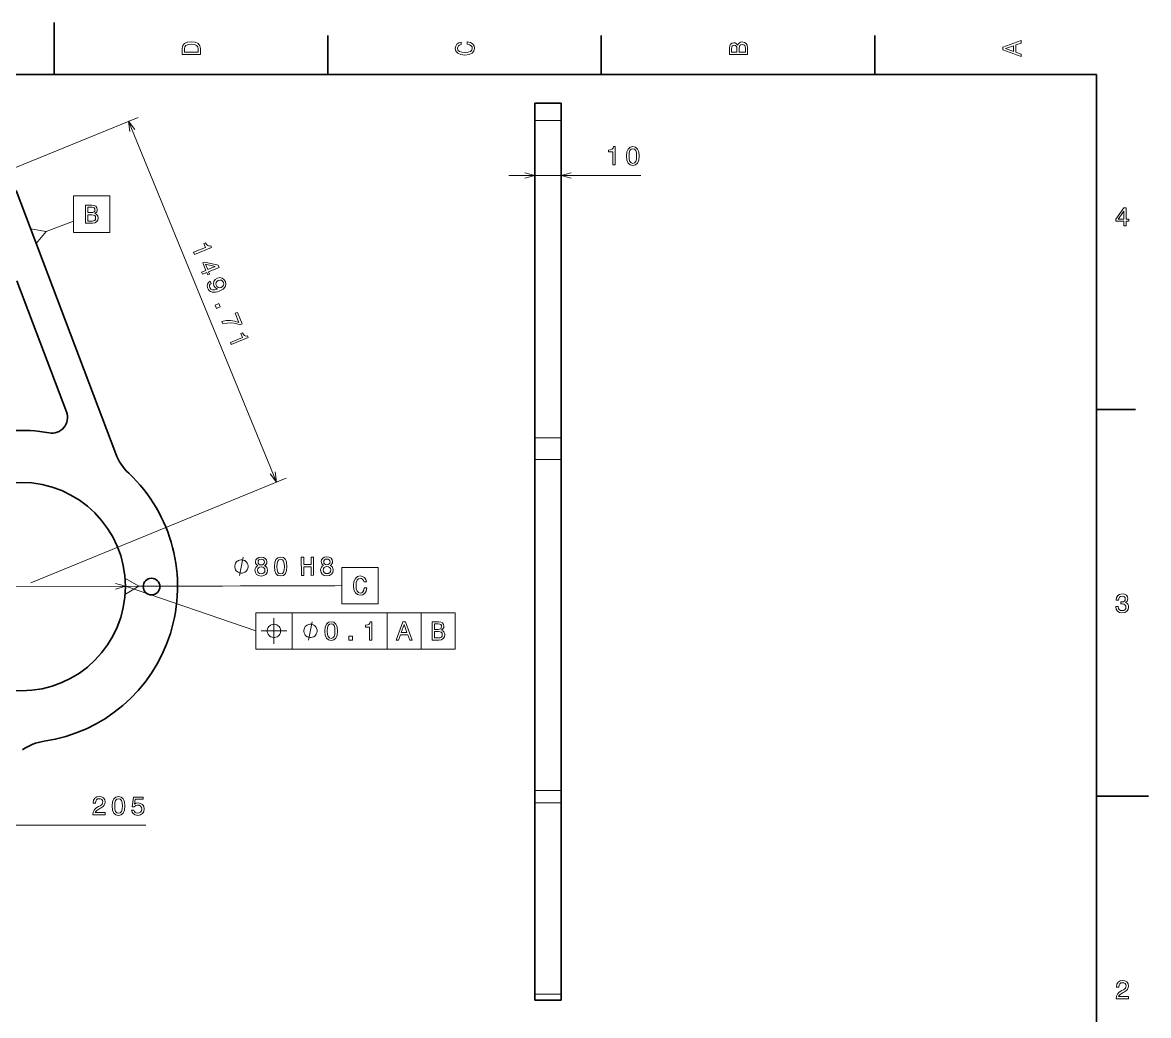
# Model space of a CAD drawing. Extents: x 0 to 420, y 0 to 297.
# Drawn here: x 203.9 to 420, y 106.4 to 297 of the extents above; entities that cross this region are included whole.
import ezdxf

# ---------------------------------------------------------------- set-up
doc = ezdxf.new("R2010")
doc.units = 0

msp = doc.modelspace()

# ---------------------------------------------------------------- linework, layer by layer
at = {"color": 7, "lineweight": 35, "ltscale": 0.25}
for p, q in [((210, 287), (210, 297)), ((410, 148.5), (420, 148.5))]:
    msp.add_line(p, q, dxfattribs=at)
at = {"color": 7, "lineweight": 35, "ltscale": 0.1875}
for p, q in [((262.5, 287), (262.5, 294.5)), ((315, 287), (315, 294.5)), ((367.5, 287), (367.5, 294.5)), ((410, 222.699997), (417.5, 222.699997))]:
    msp.add_line(p, q, dxfattribs=at)
at = {"color": 7, "lineweight": 35}
for p, q in [((410, 287), (10, 287)), ((410, 10), (410, 287)), ((302.275696, 278.21283), (302.275696, 217.256378)), ((307.275696, 278.21283), (307.275696, 217.256378)), ((202.704056, 264.751312), (221.835754, 214.21225)), ((202.843689, 247.434967), (212.38356, 222.23407)), ((302.275696, 149.54068), (302.275696, 213.095261)), ((307.275696, 149.54068), (307.275696, 213.095261)), ((302.275696, 110.489006), (302.275696, 147.182709)), ((307.275696, 110.489006), (307.275696, 147.182709))]:
    msp.add_line(p, q, dxfattribs=at)
at = {"color": 7, "lineweight": 35, "ltscale": 0.082474}
for p, q in [((302.275696, 278.21283), (302.275696, 281.51178)), ((307.275696, 278.21283), (307.275696, 281.51178))]:
    msp.add_line(p, q, dxfattribs=at)
at = {"color": 7, "lineweight": 35, "ltscale": 0.125}
for p, q in [((302.275696, 281.51178), (307.275696, 281.51178)), ((302.275696, 109.343178), (307.275696, 109.343178))]:
    msp.add_line(p, q, dxfattribs=at)
at = {"color": 7, "lineweight": 13}
for p, q in [((199.297516, 267.7948), (226.140411, 278.791351)), ((224.289688, 278.033203), (252.666763, 208.763992)), ((297.275696, 267.650574), (322.572754, 267.650574)), ((205.543243, 189.459198), (254.517487, 209.522156)), ((183.692612, 188.639877), (263.881348, 188.88504)), ((226.290497, 188.770111), (265.207214, 188.889084)), ((248.69252, 183.701019), (286.972626, 183.701019)), ((248.69252, 176.701019), (286.972626, 176.701019)), ((101.19252, 142.889542), (227.629105, 142.889542))]:
    msp.add_line(p, q, dxfattribs=at)
at = {"color": 7, "lineweight": 13, "ltscale": 0.125}
for p, q in [((302.275696, 278.21283), (307.275696, 278.21283)), ((302.275696, 217.256378), (307.275696, 217.256378)), ((302.275696, 213.095261), (307.275696, 213.095261)), ((302.275696, 149.54068), (307.275696, 149.54068)), ((302.275696, 147.182709), (307.275696, 147.182709)), ((302.275696, 110.489006), (307.275696, 110.489006))]:
    msp.add_line(p, q, dxfattribs=at)
at = {"color": 7, "lineweight": 13, "ltscale": 0.139966}
msp.add_line((208.456482, 256.893982), (213.69252, 258.876099), dxfattribs=at)
at = {"color": 7, "lineweight": 35, "ltscale": 0.104028}
for p, q in [((302.275696, 213.095261), (302.275696, 217.256378)), ((307.275696, 213.095261), (307.275696, 217.256378))]:
    msp.add_line(p, q, dxfattribs=at)
at = {"color": 7, "lineweight": 13, "ltscale": 0.175}
for p, q in [((248.69252, 183.701019), (248.69252, 176.701019)), ((255.69252, 183.701019), (255.69252, 176.701019)), ((273.900574, 183.701019), (273.900574, 176.701019)), ((280.436615, 183.701019), (280.436615, 176.701019)), ((286.972626, 183.701019), (286.972626, 176.701019))]:
    msp.add_line(p, q, dxfattribs=at)
at = {"color": 7, "lineweight": 35, "ltscale": 0.058949}
for p, q in [((302.275696, 147.182709), (302.275696, 149.54068)), ((307.275696, 147.182709), (307.275696, 149.54068))]:
    msp.add_line(p, q, dxfattribs=at)
at = {"color": 7, "lineweight": 35, "ltscale": 0.028646}
for p, q in [((302.275696, 109.343178), (302.275696, 110.489006)), ((307.275696, 109.343178), (307.275696, 110.489006))]:
    msp.add_line(p, q, dxfattribs=at)
at = {"color": 7, "lineweight": 13}
for points in [[(234.583206, 291.994965), (234.583206, 290.829987), (238.083206, 290.829987), (238.083206, 291.994965), (237.97226, 292.544678), (237.634354, 292.953186), (237.084641, 293.205353), (236.333206, 293.296112), (235.566635, 293.215424), (235.264038, 293.114563), (235.021973, 292.973358), (234.694153, 292.56485), (234.613464, 292.297546)], [(235.001801, 291.959656), (235.077438, 292.342957), (235.309433, 292.605194), (235.722977, 292.761536), (236.333206, 292.811951), (236.923264, 292.7565), (237.336807, 292.600159), (237.583923, 292.332855), (237.664612, 291.959656), (237.664612, 291.299011), (235.001801, 291.299011)], [(289.282074, 292.817017), (289.705688, 292.716156), (290.008301, 292.549713), (290.194885, 292.317719), (290.255402, 292.04541), (290.164642, 291.71759), (289.892303, 291.460388), (289.448486, 291.28891), (288.833221, 291.233429), (288.222992, 291.28891), (287.774139, 291.455353), (287.501801, 291.712555), (287.405975, 292.04541), (287.456421, 292.287476), (287.597626, 292.494232), (287.824585, 292.65564), (288.137268, 292.766571), (288.137268, 293.245697), (287.658142, 293.094391), (287.295044, 292.832153), (287.068085, 292.47406), (286.987396, 292.04541), (287.113495, 291.510803), (287.466492, 291.102325), (288.046478, 290.840057), (288.833221, 290.749298), (289.619965, 290.840057), (290.199951, 291.102325), (290.558014, 291.510803), (290.679047, 292.04541), (290.583221, 292.514404), (290.315918, 292.89267), (289.877167, 293.159943), (289.282074, 293.301147)], [(341.192017, 292.630402), (340.899506, 292.983429), (340.70282, 293.074219), (340.460754, 293.104462), (340.082489, 293.03891), (339.810181, 292.842224), (339.643738, 292.524506), (339.583221, 292.080688), (339.583221, 290.835022), (343.083221, 290.835022), (343.083221, 292.151306), (343.012604, 292.620331), (342.805847, 292.968292), (342.478027, 293.18515), (342.034241, 293.260803), (341.736694, 293.215424), (341.489563, 293.094391), (341.308014, 292.897705)], [(341.035675, 291.984863), (341.035675, 291.299011), (340.001801, 291.299011), (340.001801, 292.025208), (340.032074, 292.297546), (340.122833, 292.489197), (340.279175, 292.605194), (340.511169, 292.645538), (340.743164, 292.600159), (340.904541, 292.479126), (341.005402, 292.272339)], [(342.664642, 292.095825), (342.664642, 291.299011), (341.45929, 291.299011), (341.45929, 292.050446), (341.494598, 292.368164), (341.600525, 292.595093), (341.782074, 292.731262), (342.044312, 292.776672), (342.321686, 292.731262), (342.513336, 292.605194), (342.629333, 292.393372)], [(395.583221, 290.466858), (395.583221, 290.930847), (394.554413, 291.299011), (394.554413, 292.695984), (395.583221, 293.064117), (395.583221, 293.538177), (392.078186, 292.257202), (392.078186, 291.742798)], [(394.125732, 291.460388), (392.582489, 292), (394.125732, 292.539642)], [(317.227936, 269.650574), (317.68689, 269.650574), (317.68689, 273.175781), (317.343933, 273.175781), (317.253174, 272.868164), (317.071594, 272.661377), (316.79422, 272.540344), (316.41095, 272.5), (316.41095, 272.141937), (317.227936, 272.141937)], [(319.839325, 271.360229), (319.914978, 270.568451), (320.152008, 270.003601), (320.530243, 269.660645), (321.054749, 269.549713), (321.574219, 269.660645), (321.952454, 270.003601), (322.184448, 270.568451), (322.265137, 271.360229), (322.184448, 272.146973), (322.088623, 272.459656), (321.952454, 272.716858), (321.574219, 273.059814), (321.054749, 273.175781), (320.530243, 273.059814), (320.152008, 272.711823), (319.914978, 272.146973)], [(320.323486, 271.360229), (320.363831, 271.970459), (320.489899, 272.40921), (320.716858, 272.666443), (321.054749, 272.757202), (321.387604, 272.666443), (321.614563, 272.40921), (321.740631, 271.970459), (321.780975, 271.360229), (321.740631, 270.744965), (321.614563, 270.306183), (321.387604, 270.048981), (321.054749, 269.963257), (320.716858, 270.048981), (320.489899, 270.306183), (320.363831, 270.744965)], [(213.69252, 263.701019), (213.69252, 256.701019), (220.69252, 256.701019), (220.69252, 263.701019)], [(217.822922, 260.342224), (218.175949, 260.634735), (218.266724, 260.831421), (218.296982, 261.073486), (218.23143, 261.451721), (218.034744, 261.72406), (217.71701, 261.890503), (217.273209, 261.951019), (216.027542, 261.951019), (216.027542, 258.451019), (217.343811, 258.451019), (217.812836, 258.521606), (218.160828, 258.728394), (218.377686, 259.056213), (218.453323, 259.5), (218.407944, 259.797546), (218.286896, 260.044678), (218.09021, 260.226227)], [(217.177399, 260.498566), (216.491516, 260.498566), (216.491516, 261.53244), (217.217743, 261.53244), (217.490067, 261.502167), (217.681717, 261.411377), (217.797714, 261.255066), (217.838058, 261.023071), (217.792664, 260.791077), (217.671631, 260.6297), (217.464859, 260.528839)], [(217.288345, 258.869598), (216.491516, 258.869598), (216.491516, 260.074951), (217.24295, 260.074951), (217.560669, 260.039642), (217.787628, 259.933716), (217.923782, 259.752167), (217.969177, 259.489929), (217.923782, 259.212555), (217.797714, 259.020905), (217.585892, 258.904907)], [(415.277374, 257.966766), (415.731262, 257.966766), (415.731262, 258.834198), (416.23056, 258.834198), (416.23056, 259.237671), (415.731262, 259.237671), (415.731262, 261.391113), (415.272339, 261.391113), (413.739197, 259.278015), (413.739197, 258.834198), (415.277374, 258.834198)], [(414.162842, 259.237671), (415.277374, 260.806091), (415.277374, 259.237671)], [(206.557724, 254.57132), (208.456482, 256.893982), (205.495621, 257.377014)], [(236.753845, 252.883698), (236.927826, 252.459015), (240.189911, 253.79538), (240.059906, 254.112717), (239.740829, 254.080109), (239.480667, 254.169724), (239.263504, 254.380508), (239.080872, 254.719894), (238.749527, 254.584152), (239.05925, 253.828125)], [(238.309692, 249.085846), (238.48175, 248.665833), (239.284439, 248.994659), (239.473709, 248.532654), (239.847061, 248.685593), (239.657791, 249.147614), (241.650513, 249.963959), (241.476532, 250.388641), (238.939941, 251.006287), (238.529266, 250.838058), (239.112381, 249.414673)], [(239.063202, 250.598984), (240.937103, 250.162201), (239.485718, 249.567627)], [(239.964661, 247.334213), (239.624664, 247.113174), (239.422211, 246.795883), (239.374863, 246.405884), (239.481598, 245.959106), (239.62706, 245.697159), (239.812393, 245.484222), (240.043091, 245.333481), (240.321075, 245.240265), (240.635101, 245.205414), (240.994507, 245.232742), (241.383377, 245.321198), (241.812958, 245.46994), (242.438477, 245.818832), (242.82547, 246.244415), (242.965698, 246.726959), (242.8638, 247.268372), (242.592438, 247.691315), (242.226959, 247.944885), (241.789841, 248.02742), (241.325241, 247.924286), (240.907806, 247.666077), (240.656998, 247.30719), (240.576141, 246.892563), (240.6763, 246.448547), (240.944672, 246.046188), (241.351089, 245.825729), (240.80249, 245.688187), (240.372635, 245.686493), (240.059616, 245.825302), (239.861511, 246.109299), (239.794769, 246.365356), (239.824799, 246.584763), (239.940338, 246.768341), (240.140564, 246.904861)], [(241.51535, 247.473511), (241.823822, 247.54538), (242.106018, 247.508392), (242.334808, 247.36232), (242.495117, 247.11734), (242.55658, 246.820969), (242.49794, 246.551697), (242.327469, 246.329254), (242.059158, 246.159393), (241.74411, 246.090286), (241.471252, 246.131104), (241.247955, 246.290329), (241.084671, 246.555878), (241.026184, 246.83168), (241.079315, 247.087799), (241.240463, 247.306412)], [(240.905182, 242.750183), (241.169006, 242.106171), (241.864365, 242.391022), (241.600525, 243.035049)], [(242.187622, 239.61969), (242.380722, 239.148346), (243.213837, 239.309784), (244.043411, 239.333527), (244.867538, 239.224243), (245.697449, 238.981079), (246.084793, 239.139755), (245.174774, 241.36116), (244.750092, 241.18718), (245.476578, 239.413803), (244.636261, 239.669052), (243.819565, 239.786835), (243.008652, 239.770721)], [(243.835236, 235.597839), (244.009216, 235.173157), (247.271317, 236.509521), (247.141312, 236.826859), (246.82222, 236.794235), (246.562057, 236.88385), (246.34491, 237.09465), (246.162262, 237.434036), (245.830933, 237.298294), (246.14064, 236.542267)], [(247.225861, 192.584137), (247.225494, 192.70079), (247.166443, 192.933945), (247.107574, 193.108765), (247.048889, 193.225266), (246.931686, 193.399902), (246.756165, 193.574371), (246.580811, 193.690491), (246.463959, 193.748474), (246.288788, 193.806274), (246.055267, 193.863892), (245.938599, 193.863541), (245.82193, 193.863174), (245.588776, 193.804138), (245.413971, 193.74527), (245.29747, 193.686569), (245.122833, 193.569366), (244.948364, 193.393845), (244.832245, 193.218475), (244.774261, 193.101639), (244.716461, 192.926453), (244.658844, 192.692947), (244.659195, 192.576279), (244.659546, 192.45961), (244.718597, 192.226471), (244.777466, 192.051636), (244.836151, 191.93515), (244.953369, 191.760513), (245.128891, 191.586044), (245.304245, 191.46991), (245.421097, 191.411942), (245.596268, 191.354141), (245.829788, 191.296524), (245.946442, 191.296875), (246.06311, 191.297241), (246.296265, 191.356277), (246.471085, 191.415146), (246.587585, 191.473846), (246.762222, 191.591034), (246.936676, 191.766571), (247.052811, 191.941925), (247.110794, 192.058777), (247.168594, 192.233948), (247.226212, 192.467468)], [(249.118073, 192.726089), (248.861313, 192.584091), (248.685394, 192.386856), (248.575195, 192.139404), (248.540802, 191.841751), (248.622879, 191.393158), (248.855927, 191.045883), (249.234848, 190.825134), (249.749512, 190.740967), (250.258606, 190.828262), (250.636169, 191.051315), (250.867096, 191.400009), (250.951462, 191.849121), (250.910202, 192.146545), (250.803543, 192.393341), (250.621384, 192.589462), (250.368805, 192.729904), (250.57016, 192.851563), (250.710846, 193.018417), (250.795975, 193.220413), (250.82547, 193.467621), (250.743683, 193.825439), (250.531006, 194.112259), (250.187485, 194.297806), (249.738434, 194.367035), (249.28476, 194.295044), (248.942383, 194.107391), (248.72641, 193.819275), (248.651855, 193.460968), (248.677826, 193.213928), (248.764175, 193.012466)], [(249.024933, 191.853317), (249.069504, 192.120743), (249.215134, 192.322922), (249.441681, 192.454742), (249.744141, 192.501053), (250.041824, 192.456573), (250.269165, 192.326141), (250.416031, 192.124863), (250.467285, 191.857727), (250.417725, 191.570114), (250.272141, 191.352798), (250.045624, 191.210907), (249.748215, 191.164597), (249.445496, 191.209061), (249.218109, 191.349579), (249.071198, 191.565994)], [(249.131088, 193.422089), (249.170746, 193.644119), (249.29126, 193.815948), (249.482574, 193.922455), (249.739655, 193.963577), (249.991943, 193.924011), (250.183914, 193.81868), (250.305481, 193.647583), (250.351532, 193.425827), (250.306839, 193.198746), (250.18634, 193.021851), (249.995056, 192.905273), (249.743011, 192.869202), (249.485687, 192.908768), (249.293701, 193.019135), (249.172119, 193.195267)], [(252.264572, 192.559189), (252.342651, 191.767639), (252.581406, 191.203522), (252.960693, 190.86174), (253.485519, 190.752396), (254.004639, 190.864929), (254.381821, 191.20903), (254.612091, 191.774582), (254.690353, 192.566605), (254.607254, 193.353104), (254.510483, 193.665482), (254.373535, 193.922272), (253.994232, 194.264053), (253.474426, 194.378464), (252.950302, 194.260864), (252.57312, 193.911728), (252.337814, 193.346161)], [(252.748718, 192.560669), (252.787201, 193.171021), (252.911942, 193.610168), (253.138092, 193.868057), (253.475708, 193.959869), (253.808838, 193.870117), (254.036575, 193.613602), (254.164001, 193.175232), (254.206207, 192.565125), (254.16774, 191.949738), (254.042999, 191.51059), (253.816849, 191.252686), (253.484253, 191.165939), (253.146103, 191.250641), (252.918365, 191.507141), (252.790955, 191.945526)], [(257.451172, 190.865387), (257.920197, 190.866821), (257.915192, 192.510895), (259.3172, 192.515182), (259.322205, 190.871109), (259.786194, 190.872528), (259.775482, 194.372513), (259.311523, 194.371094), (259.315887, 192.943863), (257.913879, 192.939575), (257.909515, 194.366806), (257.440491, 194.365372)], [(261.726105, 192.764633), (261.46933, 192.622635), (261.293396, 192.425415), (261.183228, 192.177948), (261.148834, 191.880295), (261.230896, 191.431702), (261.463928, 191.084427), (261.842865, 190.863678), (262.357544, 190.779526), (262.866638, 190.866806), (263.244202, 191.089874), (263.475098, 191.438553), (263.559479, 191.887665), (263.518219, 192.185089), (263.41156, 192.431885), (263.229401, 192.628021), (262.976807, 192.768448), (263.178162, 192.890106), (263.318878, 193.056961), (263.403992, 193.258957), (263.433502, 193.506165), (263.351715, 193.863983), (263.139008, 194.150803), (262.795502, 194.336349), (262.346436, 194.405579), (261.892761, 194.333588), (261.550415, 194.14595), (261.334412, 193.857819), (261.259857, 193.499512), (261.285828, 193.252472), (261.372192, 193.05101)], [(261.632935, 191.891861), (261.677521, 192.159286), (261.823151, 192.361465), (262.049683, 192.493286), (262.352142, 192.539597), (262.649841, 192.495117), (262.877167, 192.364685), (263.024048, 192.163406), (263.075287, 191.896271), (263.025757, 191.608658), (262.880157, 191.391357), (262.653625, 191.249451), (262.356232, 191.203156), (262.053497, 191.247604), (261.826111, 191.388123), (261.679199, 191.604538)], [(261.739105, 193.460632), (261.778748, 193.682663), (261.899292, 193.854507), (262.090607, 193.960999), (262.347687, 194.002121), (262.599945, 193.962555), (262.791931, 193.857224), (262.913483, 193.686127), (262.959564, 193.464371), (262.914856, 193.237289), (262.794373, 193.06041), (262.603088, 192.943817), (262.351013, 192.907745), (262.093689, 192.947311), (261.901703, 193.057678), (261.780151, 193.23381)], [(265.207214, 192.39978), (265.207214, 185.39978), (272.207214, 185.39978), (272.207214, 192.39978)], [(223.697006, 187.262177), (226.290497, 188.770111), (223.687836, 190.262161)], [(269.5242, 188.450943), (269.42334, 188.027313), (269.256897, 187.724716), (269.024902, 187.538116), (268.752594, 187.4776), (268.424774, 187.568375), (268.167572, 187.840714), (267.996094, 188.284515), (267.940613, 188.89978), (267.996094, 189.510025), (268.162537, 189.958862), (268.419739, 190.231201), (268.752594, 190.327026), (268.994659, 190.276581), (269.201416, 190.135376), (269.362823, 189.908432), (269.473755, 189.595749), (269.952881, 189.595749), (269.801575, 190.07486), (269.539337, 190.437973), (269.181274, 190.664917), (268.752594, 190.745605), (268.218018, 190.619522), (267.809509, 190.266495), (267.547241, 189.686523), (267.456482, 188.89978), (267.547241, 188.113037), (267.809509, 187.533066), (268.218018, 187.175003), (268.752594, 187.05397), (269.221619, 187.14978), (269.599854, 187.417084), (269.867126, 187.855835), (270.008362, 188.450943)], [(413.729126, 184.866226), (413.729126, 184.830917), (413.809814, 184.346771), (414.046844, 183.983658), (414.420044, 183.751663), (414.914276, 183.665939), (415.438782, 183.751663), (415.832153, 183.973572), (416.08429, 184.326599), (416.175079, 184.780487), (416.134735, 185.078033), (416.023773, 185.320114), (415.842224, 185.506714), (415.600159, 185.642883), (415.927948, 185.915222), (416.043945, 186.348938), (415.968292, 186.74231), (415.751434, 187.039856), (415.398407, 187.226456), (414.914276, 187.292023), (414.460388, 187.211319), (414.112396, 186.989426), (413.885468, 186.636398), (413.809814, 186.167374), (413.809814, 186.13208), (414.258636, 186.13208), (414.299011, 186.454834), (414.430115, 186.686829), (414.641937, 186.828033), (414.939484, 186.878479), (415.201721, 186.83812), (415.393372, 186.732224), (415.509369, 186.560745), (415.554749, 186.328766), (415.509369, 186.081635), (415.388336, 185.915222), (415.176514, 185.814346), (414.889069, 185.784088), (414.692383, 185.789139), (414.692383, 185.390717), (414.939484, 185.400803), (415.257202, 185.355423), (415.494232, 185.234375), (415.635468, 185.037689), (415.685883, 184.780487), (415.630402, 184.487976), (415.484161, 184.271118), (415.252167, 184.134949), (414.944519, 184.089569), (414.626801, 184.139999), (414.394806, 184.29129), (414.248566, 184.533371), (414.193085, 184.866226)], [(261.945099, 180.160675), (262.020752, 179.368881), (262.257782, 178.804047), (262.636017, 178.461105), (263.160522, 178.350159), (263.679962, 178.461105), (264.058197, 178.804047), (264.290192, 179.368881), (264.37088, 180.160675), (264.290192, 180.947418), (264.194366, 181.260101), (264.058197, 181.517303), (263.679962, 181.860245), (263.160522, 181.976242), (262.636017, 181.860245), (262.257782, 181.512253), (262.020752, 180.947418)], [(262.42926, 180.160675), (262.469604, 180.770905), (262.595673, 181.209671), (262.822632, 181.466873), (263.160522, 181.557648), (263.493378, 181.466873), (263.720306, 181.209671), (263.846405, 180.770905), (263.886749, 180.160675), (263.846405, 179.545395), (263.720306, 179.106644), (263.493378, 178.849442), (263.160522, 178.763702), (262.822632, 178.849442), (262.595673, 179.106644), (262.469604, 179.545395)], [(270.541779, 178.451019), (271.000732, 178.451019), (271.000732, 181.976242), (270.657776, 181.976242), (270.566986, 181.668594), (270.385437, 181.461823), (270.108063, 181.34079), (269.724792, 181.300446), (269.724792, 180.942368), (270.541779, 180.942368)], [(253.475861, 180.201019), (253.475861, 180.317688), (253.417526, 180.551025), (253.359192, 180.726013), (253.300858, 180.842682), (253.184189, 181.017685), (253.009186, 181.192688), (252.834183, 181.309357), (252.717514, 181.367691), (252.542526, 181.426025), (252.309189, 181.48436), (252.19252, 181.48436), (252.075851, 181.48436), (251.842514, 181.426025), (251.667526, 181.367691), (251.550858, 181.309357), (251.375854, 181.192688), (251.200851, 181.017685), (251.084183, 180.842682), (251.025848, 180.726013), (250.967514, 180.551025), (250.90918, 180.317688), (250.90918, 180.201019), (250.90918, 180.084351), (250.967514, 179.851013), (251.025848, 179.676025), (251.084183, 179.559357), (251.200851, 179.384354), (251.375854, 179.209351), (251.550858, 179.092682), (251.667526, 179.034348), (251.842514, 178.976013), (252.075851, 178.917679), (252.19252, 178.917679), (252.309189, 178.917679), (252.542526, 178.976013), (252.717514, 179.034348), (252.834183, 179.092682), (253.009186, 179.209351), (253.184189, 179.384354), (253.300858, 179.559357), (253.359192, 179.676025), (253.417526, 179.851013), (253.475861, 180.084351)], [(260.47583, 180.201019), (260.47583, 180.317688), (260.417511, 180.551025), (260.359161, 180.726013), (260.300842, 180.842682), (260.184174, 181.017685), (260.009186, 181.192688), (259.834167, 181.309357), (259.717499, 181.367691), (259.542511, 181.426025), (259.309174, 181.48436), (259.192505, 181.48436), (259.075836, 181.48436), (258.842499, 181.426025), (258.667511, 181.367691), (258.550842, 181.309357), (258.375824, 181.192688), (258.200836, 181.017685), (258.084167, 180.842682), (258.025848, 180.726013), (257.967499, 180.551025), (257.90918, 180.317688), (257.90918, 180.201019), (257.90918, 180.084351), (257.967499, 179.851013), (258.025848, 179.676025), (258.084167, 179.559357), (258.200836, 179.384354), (258.375824, 179.209351), (258.550842, 179.092682), (258.667511, 179.034348), (258.842499, 178.976013), (259.075836, 178.917679), (259.192505, 178.917679), (259.309174, 178.917679), (259.542511, 178.976013), (259.717499, 179.034348), (259.834167, 179.092682), (260.009186, 179.209351), (260.184174, 179.384354), (260.300842, 179.559357), (260.359161, 179.676025), (260.417511, 179.851013), (260.47583, 180.084351)], [(266.548553, 178.451019), (267.244507, 178.451019), (267.244507, 179.202454), (266.548553, 179.202454)], [(217.408508, 144.889542), (219.814117, 144.889542), (219.814117, 145.323257), (217.912827, 145.323257), (218.018738, 145.560287), (218.200287, 145.756973), (218.760086, 146.115051), (219.057648, 146.266342), (219.390488, 146.4832), (219.627533, 146.735367), (219.763687, 147.032913), (219.814117, 147.370819), (219.728394, 147.794434), (219.491364, 148.127289), (219.12825, 148.339111), (218.659225, 148.414764), (218.175079, 148.329025), (217.806915, 148.091995), (217.569885, 147.713745), (217.489197, 147.214478), (217.489197, 147.14386), (217.948135, 147.14386), (217.948135, 147.184204), (217.993515, 147.527145), (218.129684, 147.779312), (218.346542, 147.940689), (218.634003, 147.99617), (218.926514, 147.94574), (219.143372, 147.819656), (219.284592, 147.622971), (219.335022, 147.375854), (219.299713, 147.14386), (219.203888, 146.947174), (219.042511, 146.775711), (218.820618, 146.62442), (218.523056, 146.463028), (218.028824, 146.150345), (217.680847, 145.817505), (217.474075, 145.414032), (217.408508, 144.904663)], [(221.159653, 146.599197), (221.235306, 145.807404), (221.472336, 145.242569), (221.850586, 144.899628), (222.375076, 144.788681), (222.894531, 144.899628), (223.272766, 145.242569), (223.504761, 145.807404), (223.585449, 146.599197), (223.504761, 147.385941), (223.408936, 147.698624), (223.272766, 147.955826), (222.894531, 148.298767), (222.375076, 148.414764), (221.850586, 148.298767), (221.472336, 147.950775), (221.235306, 147.385941)], [(221.643814, 146.599197), (221.684158, 147.209427), (221.810242, 147.648193), (222.037186, 147.905396), (222.375076, 147.99617), (222.707932, 147.905396), (222.934875, 147.648193), (223.060959, 147.209427), (223.101303, 146.599197), (223.060959, 145.983917), (222.934875, 145.545166), (222.707932, 145.287964), (222.375076, 145.202225), (222.037186, 145.287964), (221.810242, 145.545166), (221.684158, 145.983917)], [(224.860382, 145.802368), (224.971329, 145.388824), (225.218445, 145.066055), (225.581558, 144.864319), (226.045532, 144.788681), (226.554901, 144.879456), (226.953323, 145.126572), (227.205475, 145.519943), (227.3013, 146.024261), (227.215561, 146.493286), (226.973495, 146.86145), (226.595245, 147.09848), (226.106049, 147.184204), (225.727814, 147.123688), (225.435303, 146.95726), (225.576523, 147.900345), (227.109665, 147.900345), (227.109665, 148.313889), (225.238617, 148.313889), (224.961243, 146.457977), (225.3647, 146.457977), (225.657211, 146.695023), (226.030411, 146.780746), (226.35318, 146.725281), (226.600296, 146.563889), (226.756638, 146.316772), (226.812103, 145.999054), (226.756638, 145.681335), (226.595245, 145.434204), (226.348129, 145.277863), (226.030411, 145.222397), (225.763123, 145.25769), (225.556351, 145.373688), (225.405045, 145.555252), (225.329407, 145.802368)], [(413.76947, 109.566788), (416.175079, 109.566788), (416.175079, 110.000504), (414.273773, 110.000504), (414.3797, 110.237534), (414.561249, 110.434219), (415.121033, 110.79229), (415.418579, 110.943588), (415.751434, 111.160446), (415.988464, 111.412613), (416.124634, 111.710159), (416.175079, 112.048058), (416.089355, 112.471687), (415.852325, 112.804543), (415.489197, 113.016357), (415.020172, 113.092003), (414.536041, 113.006271), (414.167877, 112.769234), (413.930847, 112.390999), (413.850159, 111.891716), (413.850159, 111.821114), (414.309082, 111.821114), (414.309082, 111.861458), (414.354462, 112.204399), (414.490631, 112.456558), (414.707489, 112.617943), (414.994965, 112.673416), (415.287476, 112.622986), (415.504333, 112.496902), (415.645538, 112.300217), (415.695984, 112.053101), (415.660675, 111.821114), (415.56485, 111.624428), (415.403473, 111.452957), (415.181549, 111.301659), (414.884003, 111.140274), (414.389771, 110.827591), (414.041779, 110.494743), (413.835022, 110.091286), (413.76947, 109.581917)]]:
    msp.add_lwpolyline(points, close=True, dxfattribs=at)
for points in [[(225.501038, 276.441772), (224.289688, 278.033203), (224.54303, 276.049286)], [(300.343842, 267.132935), (302.275696, 267.650574), (300.343842, 268.168213)], [(309.20755, 268.168213), (307.275696, 267.650574), (309.20755, 267.132935)], [(251.455414, 210.355423), (252.666763, 208.763992), (252.413422, 210.747879)], [(245.59787, 190.829147), (246.28717, 194.331268)], [(221.762161, 188.238617), (223.692429, 188.762161), (221.759003, 189.273895)], [(223.692429, 188.762161), (248.69252, 180.201019)], [(252.19252, 177.751022), (252.19252, 180.201019), (252.19252, 182.651016)], [(258.842499, 178.451019), (259.542511, 181.951019)], [(249.742523, 180.201019), (252.19252, 180.201019), (254.642517, 180.201019)]]:
    msp.add_lwpolyline(points, dxfattribs=at)
at = {"color": 7, "lineweight": 5}
for points in [[(275.635437, 178.451019), (276.099426, 178.451019), (276.46759, 179.479843), (277.864563, 179.479843), (278.232697, 178.451019), (278.706757, 178.451019), (277.425781, 181.95607), (276.911377, 181.95607)], [(284.335022, 180.342224), (284.688049, 180.634735), (284.778839, 180.831421), (284.809082, 181.073502), (284.74353, 181.451736), (284.546844, 181.724075), (284.229126, 181.890503), (283.785309, 181.951019), (282.539642, 181.951019), (282.539642, 178.451019), (283.855927, 178.451019), (284.324951, 178.521622), (284.672913, 178.728394), (284.889771, 179.056213), (284.965424, 179.500015), (284.920044, 179.797562), (284.799011, 180.044678), (284.602325, 180.226242)], [(283.689484, 180.498566), (283.003632, 180.498566), (283.003632, 181.532425), (283.729828, 181.532425), (284.002167, 181.502167), (284.193817, 181.411392), (284.309814, 181.255051), (284.350159, 181.023071), (284.304779, 180.791077), (284.183746, 180.6297), (283.976959, 180.528824)], [(276.628967, 179.908508), (277.168579, 181.451736), (277.708221, 179.908508)], [(283.800446, 178.869614), (283.003632, 178.869614), (283.003632, 180.074936), (283.755066, 180.074936), (284.072784, 180.039642), (284.299713, 179.933731), (284.435883, 179.752167), (284.481293, 179.489929), (284.435883, 179.21254), (284.309814, 179.020905), (284.097992, 178.904907)]]:
    msp.add_lwpolyline(points, close=True, dxfattribs=at)
at = {"color": 7, "lineweight": 35}
for centre, radius in [((203.69252, 188.701019), 20), ((228.69252, 188.701019), 1.6)]:
    msp.add_circle(centre, radius, dxfattribs=at)
for centre, radius, start, end in [((209.577866, 221.171967), 3, 259.726703, 20.734289), ((203.69252, 188.701019), 30, 79.726708, 107.524991), ((231.18808, 217.752594), 10, 200.734291, 226.576216), ((203.69252, 188.701019), 30, 278.459685, 46.576221), ((209.577057, 149.13623), 10, 98.459684, 124.301615)]:
    msp.add_arc(centre, radius, start, end, dxfattribs=at)

doc.saveas('drawing.dxf')
